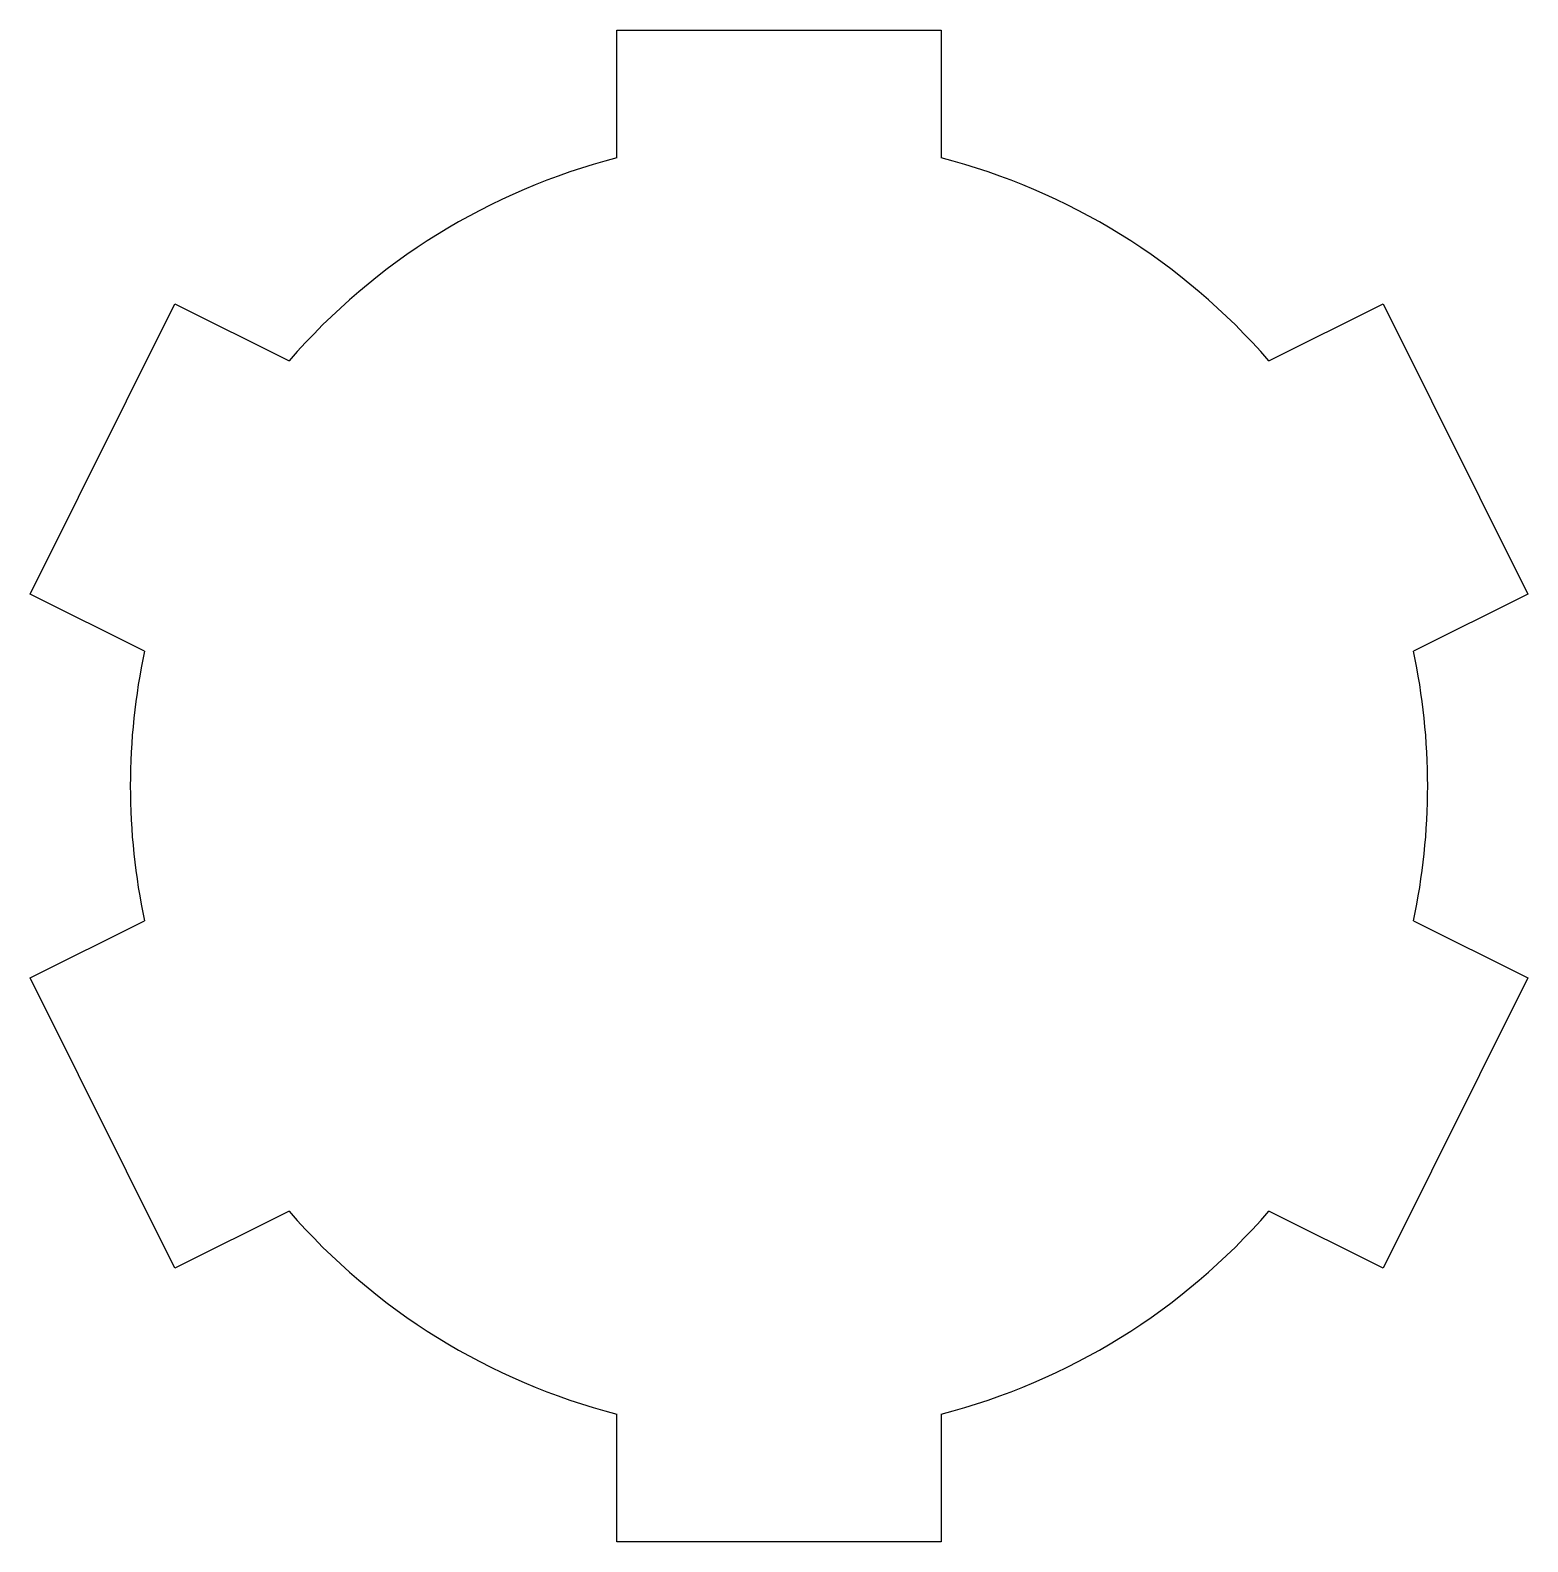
# Model space of a CAD drawing. Header units: millimetres. Extents: x -23.1 to 23.1, y -23.3 to 23.3.
import ezdxf

# ---------------------------------------------------------------- set-up
doc = ezdxf.new("R2010")
doc.units = ezdxf.units.MM
doc.linetypes.add('K5LT_BASIC', pattern=[0])

msp = doc.modelspace()

# ---------------------------------------------------------------- linework, layer by layer
at = {"color": 5, "linetype": 'K5LT_BASIC'}
for p, q in [((-5, 19.365), (-5, 23.3)), ((-5, 23.3), (5, 23.3)), ((5, 23.3), (5, 19.365)), ((-23.086, 5.91), (-18.629, 14.862)), ((-18.629, 14.862), (-15.106, 13.107)), ((15.106, 13.107), (18.629, 14.862)), ((18.629, 14.862), (23.086, 5.91)), ((-19.563, 4.156), (-23.086, 5.91)), ((23.086, 5.91), (19.563, 4.156)), ((-23.086, -5.91), (-19.563, -4.156)), ((19.563, -4.156), (23.086, -5.91)), ((-18.629, -14.862), (-23.086, -5.91)), ((23.086, -5.91), (18.629, -14.862)), ((-15.106, -13.107), (-18.629, -14.862)), ((18.629, -14.862), (15.106, -13.107)), ((-5, -23.3), (-5, -19.365)), ((5, -19.365), (5, -23.3)), ((5, -23.3), (-5, -23.3))]:
    msp.add_line(p, q, dxfattribs=at)
for start, end in [(104.4775, 139.0519), (40.9481, 75.5225), (168.007, 191.993), (348.007, 11.993), (220.9481, 255.5225), (284.4775, 319.0519)]:
    msp.add_arc((0, 0), 20, start, end, dxfattribs=at)

doc.saveas('drawing.dxf')
